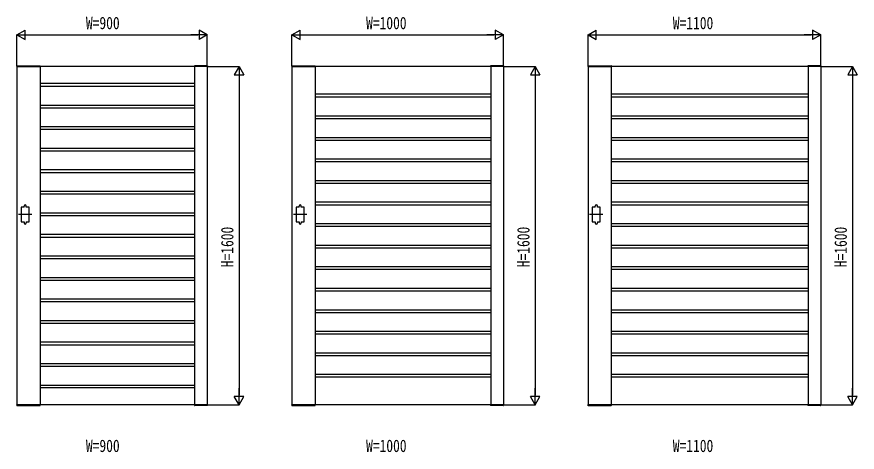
# Model space of a CAD drawing. Units: millimetres, scale not verified. Extents: x -8410 to 8410, y -5940 to 5940.
# Drawn here: x 390 to 4363, y -2074 to -15 of the extents above; entities that cross this region are included whole.
import ezdxf
from ezdxf.enums import TextEntityAlignment as Align

# ---------------------------------------------------------------- set-up
doc = ezdxf.new("R2010")
doc.units = ezdxf.units.MM
doc.header["$LTSCALE"] = 30
doc.layers.add('0-2_YKK_A1', color=4, linetype='Continuous')
doc.layers.add('0-3_YKK_D', color=6, linetype='Continuous')
doc.styles.add('ＭＳ ゴシック', font='')
doc.styles.get('ＭＳ ゴシック').set_extended_font_data('MS Gothic')

msp = doc.modelspace()

# ---------------------------------------------------------------- linework, layer by layer
at = {"layer": '0-2_YKK_A1'}
for p, q in [((389.67, -247.45), (389.54, -250)), ((389.54, -250), (500.54, -250)), ((390.04, -250), (390.04, -1850)), ((1290.04, -250), (390.04, -250)), ((390.67, -246.5), (499.4, -246.5)), ((500.04, -250), (500.04, -1850)), ((500.4, -247.45), (500.54, -250)), ((1229.67, -247.45), (1229.54, -250)), ((1290.54, -250), (1229.54, -250)), ((1230.04, -250), (1230.04, -1850)), ((1289.4, -246.5), (1230.67, -246.5)), ((1290.04, -250), (1290.04, -1850)), ((1290.4, -247.45), (1290.54, -250)), ((1689.67, -247.45), (1689.54, -250)), ((1689.54, -250), (1800.54, -250)), ((1690.04, -250), (1690.04, -1850)), ((2690.04, -250), (1690.04, -250)), ((1690.67, -246.5), (1799.4, -246.5)), ((1800.04, -250), (1800.04, -1850)), ((1800.4, -247.45), (1800.54, -250)), ((2629.67, -247.45), (2629.54, -250)), ((2690.54, -250), (2629.54, -250)), ((2630.04, -250), (2630.04, -1850)), ((2689.4, -246.5), (2630.67, -246.5)), ((2690.04, -250), (2690.04, -1850)), ((2690.4, -247.45), (2690.54, -250)), ((3089.67, -247.45), (3089.54, -250)), ((3089.54, -250), (3200.54, -250)), ((3090.04, -250), (3090.04, -1850)), ((4190.04, -250), (3090.04, -250)), ((3090.67, -246.5), (3199.4, -246.5)), ((3200.04, -250), (3200.04, -1850)), ((3200.4, -247.45), (3200.54, -250)), ((4129.67, -247.45), (4129.54, -250)), ((4190.54, -250), (4129.54, -250)), ((4130.04, -250), (4130.04, -1850)), ((4189.4, -246.5), (4130.67, -246.5)), ((4190.04, -250), (4190.04, -1850)), ((4190.4, -247.45), (4190.54, -250)), ((1230.04, -330), (500.04, -330)), ((500.04, -343.65), (1230.04, -343.15)), ((2630.04, -380), (1800.04, -380)), ((1800.04, -394.1), (2630.04, -394.1)), ((4130.04, -380), (3200.04, -380)), ((3200.04, -394.1), (4130.04, -394.1)), ((500.04, -432.15), (1230.04, -432.15)), ((500.04, -445.05), (1230.04, -445.05)), ((1800.04, -483.1), (2630.04, -483.1)), ((1800.04, -496), (2630.04, -496)), ((3200.04, -483.1), (4130.04, -483.1)), ((3200.04, -496), (4130.04, -496)), ((500.04, -534.05), (1230.04, -534.05)), ((500.04, -546.95), (1230.04, -546.95)), ((1800.04, -585), (2630.04, -585)), ((3200.04, -585), (4130.04, -585)), ((1800.04, -597.9), (2630.04, -597.9)), ((3200.04, -597.9), (4130.04, -597.9)), ((500.04, -635.95), (1230.04, -635.95)), ((500.04, -648.85), (1230.04, -648.85)), ((1800.04, -686.9), (2630.04, -686.9)), ((1800.04, -699.8), (2630.04, -699.8)), ((3200.04, -686.9), (4130.04, -686.9)), ((3200.04, -699.8), (4130.04, -699.8)), ((500.04, -737.85), (1230.04, -737.85)), ((500.04, -750.75), (1230.04, -750.75)), ((1800.04, -788.81), (2630.04, -788.81)), ((3200.04, -788.81), (4130.04, -788.81)), ((1800.04, -801.7), (2630.04, -801.7)), ((3200.04, -801.7), (4130.04, -801.7)), ((500.04, -839.76), (1230.04, -839.76)), ((500.04, -852.65), (1230.04, -852.65)), ((424.04, -915), (424.04, -910)), ((434.04, -915), (434.04, -910)), ((1724.04, -915), (1724.04, -910)), ((1734.04, -915), (1734.04, -910)), ((1800.04, -890.7), (2630.04, -890.7)), ((1800.04, -903.6), (2630.04, -903.6)), ((3124.04, -915), (3124.04, -910)), ((3134.04, -915), (3134.04, -910)), ((3200.04, -890.7), (4130.04, -890.7)), ((3200.04, -903.6), (4130.04, -903.6)), ((460.54, -950), (397.54, -950)), ((500.04, -941.65), (1230.04, -941.65)), ((1760.54, -950), (1697.54, -950)), ((3160.54, -950), (3097.54, -950)), ((424.04, -985), (424.04, -990)), ((434.04, -985), (434.04, -990)), ((500.04, -954.55), (1230.04, -954.55)), ((1724.04, -985), (1724.04, -990)), ((1734.04, -985), (1734.04, -990)), ((1800.04, -992.6), (2630.04, -992.6)), ((3124.04, -985), (3124.04, -990)), ((3134.04, -985), (3134.04, -990)), ((3200.04, -992.6), (4130.04, -992.6)), ((1800.04, -1005.5), (2630.04, -1005.5)), ((3200.04, -1005.5), (4130.04, -1005.5)), ((500.04, -1043.55), (1230.04, -1043.55)), ((500.04, -1056.45), (1230.04, -1056.45)), ((1800.04, -1094.5), (2630.04, -1094.5)), ((1800.04, -1107.4), (2630.04, -1107.4)), ((3200.04, -1094.5), (4130.04, -1094.5)), ((3200.04, -1107.4), (4130.04, -1107.4)), ((500.04, -1145.45), (1230.04, -1145.45)), ((500.04, -1158.35), (1230.04, -1158.35)), ((1800.04, -1196.4), (2630.04, -1196.4)), ((1800.04, -1209.3), (2630.04, -1209.3)), ((3200.04, -1196.4), (4130.04, -1196.4)), ((3200.04, -1209.3), (4130.04, -1209.3)), ((500.04, -1247.35), (1230.04, -1247.35)), ((500.04, -1260.25), (1230.04, -1260.25)), ((1800.04, -1298.3), (2630.04, -1298.3)), ((3200.04, -1298.3), (4130.04, -1298.3)), ((500.04, -1349.25), (1230.04, -1349.25)), ((1800.04, -1311.2), (2630.04, -1311.2)), ((3200.04, -1311.2), (4130.04, -1311.2)), ((500.04, -1362.15), (1230.04, -1362.15)), ((1800.04, -1400.2), (2630.04, -1400.2)), ((1800.04, -1413.1), (2630.04, -1413.1)), ((3200.04, -1400.2), (4130.04, -1400.2)), ((3200.04, -1413.1), (4130.04, -1413.1)), ((500.04, -1451.15), (1230.04, -1451.15)), ((500.04, -1464.05), (1230.04, -1464.05)), ((1800.04, -1502.1), (2630.04, -1502.1)), ((3200.04, -1502.1), (4130.04, -1502.1)), ((1800.04, -1515), (2630.04, -1515)), ((3200.04, -1515), (4130.04, -1515)), ((500.04, -1553.05), (1230.04, -1553.05)), ((500.04, -1565.95), (1230.04, -1565.95)), ((1800.04, -1604), (2630.04, -1604)), ((1800.04, -1616.9), (2630.04, -1616.9)), ((3200.04, -1604), (4130.04, -1604)), ((3200.04, -1616.9), (4130.04, -1616.9)), ((500.04, -1654.95), (1230.04, -1654.95)), ((500.04, -1667.85), (1230.04, -1667.85)), ((1800.04, -1705.9), (2630.04, -1705.9)), ((3200.04, -1705.9), (4130.04, -1705.9)), ((2630.04, -1720), (1800.04, -1720)), ((4130.04, -1720), (3200.04, -1720)), ((500.04, -1756.85), (1230.04, -1756.85)), ((1230.04, -1770), (500.04, -1770)), ((389.54, -1850), (500.54, -1850)), ((389.67, -1852.55), (389.54, -1850)), ((1290.04, -1850), (390.04, -1850)), ((390.67, -1853.5), (499.4, -1853.5)), ((500.4, -1852.55), (500.54, -1850)), ((1290.54, -1850), (1229.54, -1850)), ((1229.67, -1852.55), (1229.54, -1850)), ((1289.4, -1853.5), (1230.67, -1853.5)), ((1290.4, -1852.55), (1290.54, -1850)), ((1689.54, -1850), (1800.54, -1850)), ((1689.67, -1852.55), (1689.54, -1850)), ((2690.04, -1850), (1690.04, -1850)), ((1690.67, -1853.5), (1799.4, -1853.5)), ((1800.4, -1852.55), (1800.54, -1850)), ((2690.54, -1850), (2629.54, -1850)), ((2629.67, -1852.55), (2629.54, -1850)), ((2689.4, -1853.5), (2630.67, -1853.5)), ((2690.4, -1852.55), (2690.54, -1850)), ((3089.54, -1850), (3200.54, -1850)), ((3089.67, -1852.55), (3089.54, -1850)), ((4190.04, -1850), (3090.04, -1850)), ((3090.67, -1853.5), (3199.4, -1853.5)), ((3200.4, -1852.55), (3200.54, -1850)), ((4190.54, -1850), (4129.54, -1850)), ((4129.67, -1852.55), (4129.54, -1850)), ((4189.4, -1853.5), (4130.67, -1853.5)), ((4190.4, -1852.55), (4190.54, -1850))]:
    msp.add_line(p, q, dxfattribs=at)
for points in [[(424.04, -915), (410.04, -915), (410.04, -985), (424.04, -985)], [(434.04, -985), (448.04, -985), (448.04, -915), (434.04, -915)], [(1724.04, -915), (1710.04, -915), (1710.04, -985), (1724.04, -985)], [(1734.04, -985), (1748.04, -985), (1748.04, -915), (1734.04, -915)], [(3124.04, -915), (3110.04, -915), (3110.04, -985), (3124.04, -985)], [(3134.04, -985), (3148.04, -985), (3148.04, -915), (3134.04, -915)]]:
    msp.add_lwpolyline(points, dxfattribs=at)
for centre, radius, start, end in [((390.67, -247.5), 1, 90, 177), ((499.4, -247.5), 1, 3, 90), ((1230.67, -247.5), 1, 90, 177), ((1289.4, -247.5), 1, 3, 90), ((1690.67, -247.5), 1, 90, 177), ((1799.4, -247.5), 1, 3, 90), ((2630.67, -247.5), 1, 90, 177), ((2689.4, -247.5), 1, 3, 90), ((3090.67, -247.5), 1, 90, 177), ((3199.4, -247.5), 1, 3, 90), ((4130.67, -247.5), 1, 90, 177), ((4189.4, -247.5), 1, 3, 90), ((429.04, -910), 5, 0, 180), ((1729.04, -910), 5, 0, 180), ((3129.04, -910), 5, 0, 180), ((429.04, -990), 5, 180, 0), ((1729.04, -990), 5, 180, 0), ((3129.04, -990), 5, 180, 0), ((390.67, -1852.5), 1, 183, 270), ((499.4, -1852.5), 1, 270, 357), ((1230.67, -1852.5), 1, 183, 270), ((1289.4, -1852.5), 1, 270, 357), ((1690.67, -1852.5), 1, 183, 270), ((1799.4, -1852.5), 1, 270, 357), ((2630.67, -1852.5), 1, 183, 270), ((2689.4, -1852.5), 1, 270, 357), ((3090.67, -1852.5), 1, 183, 270), ((3199.4, -1852.5), 1, 270, 357), ((4130.67, -1852.5), 1, 183, 270), ((4189.4, -1852.5), 1, 270, 357)]:
    msp.add_arc(centre, radius, start, end, dxfattribs=at)
at = {"layer": '0-3_YKK_D'}
for p, q in [((390.04, -100), (429.01, -77.5)), ((429.01, -122.5), (429.01, -77.5)), ((1290.04, -100), (1251.06, -77.5)), ((1251.06, -77.5), (1251.06, -122.5)), ((1690.04, -100), (1729.01, -77.5)), ((1729.01, -122.5), (1729.01, -77.5)), ((2690.04, -100), (2651.06, -77.5)), ((2651.06, -77.5), (2651.06, -122.5)), ((3090.04, -100), (3129.01, -77.5)), ((3129.01, -122.5), (3129.01, -77.5)), ((4190.04, -100), (4151.06, -77.5)), ((4151.06, -77.5), (4151.06, -122.5)), ((390.04, -248), (390.04, -99)), ((390.04, -100), (429.01, -122.5)), ((390.04, -100), (467.98, -100)), ((435.04, -100), (1245.04, -100)), ((1290.04, -100), (1212.09, -100)), ((1290.04, -100), (1251.06, -122.5)), ((1290.04, -248), (1290.04, -99)), ((1690.04, -248), (1690.04, -99)), ((1690.04, -100), (1729.01, -122.5)), ((1690.04, -100), (1767.98, -100)), ((1735.04, -100), (2645.04, -100)), ((2690.04, -100), (2612.09, -100)), ((2690.04, -100), (2651.06, -122.5)), ((2690.04, -248), (2690.04, -99)), ((3090.04, -248), (3090.04, -99)), ((3090.04, -100), (3129.01, -122.5)), ((3090.04, -100), (3167.98, -100)), ((3135.04, -100), (4145.04, -100)), ((4190.04, -100), (4112.09, -100)), ((4190.04, -100), (4151.06, -122.5)), ((4190.04, -248), (4190.04, -99)), ((1292.04, -250), (1441.04, -250)), ((1440.04, -250), (1417.54, -288.97)), ((1440.04, -250), (1462.54, -288.97)), ((1440.04, -250), (1440.04, -327.94)), ((2692.04, -250), (2841.04, -250)), ((2840.04, -250), (2817.54, -288.97)), ((2840.04, -250), (2862.54, -288.97)), ((2840.04, -250), (2840.04, -327.94)), ((4192.04, -250), (4341.04, -250)), ((4340.04, -250), (4317.54, -288.97)), ((4340.04, -250), (4362.54, -288.97)), ((4340.04, -250), (4340.04, -327.94)), ((1417.54, -288.97), (1462.54, -288.97)), ((1440.04, -295), (1440.04, -1805)), ((2817.54, -288.97), (2862.54, -288.97)), ((2840.04, -295), (2840.04, -1805)), ((4317.54, -288.97), (4362.54, -288.97)), ((4340.04, -295), (4340.04, -1805)), ((1440.04, -1850), (1440.04, -1772.06)), ((2840.04, -1850), (2840.04, -1772.06)), ((4340.04, -1850), (4340.04, -1772.06)), ((1440.04, -1850), (1417.54, -1811.03)), ((1462.54, -1811.03), (1417.54, -1811.03)), ((1440.04, -1850), (1462.54, -1811.03)), ((2840.04, -1850), (2817.54, -1811.03)), ((2862.54, -1811.03), (2817.54, -1811.03)), ((2840.04, -1850), (2862.54, -1811.03)), ((4340.04, -1850), (4317.54, -1811.03)), ((4362.54, -1811.03), (4317.54, -1811.03)), ((4340.04, -1850), (4362.54, -1811.03)), ((1292.04, -1850), (1441.04, -1850)), ((2692.04, -1850), (2841.04, -1850)), ((4192.04, -1850), (4341.04, -1850))]:
    msp.add_line(p, q, dxfattribs=at)

# ---------------------------------------------------------------- texts
at = {"layer": '0-3_YKK_D', "style": 'ＭＳ ゴシック', "width": 0.8}
for s, p in [('W=900', (716.3, -91)), ('W=1000', (2040.7, -91)), ('W=1100', (3490.7, -91)), ('W=900', (716.3, -2091)), ('W=1000', (2040.7, -2091)), ('W=1100', (3490.7, -2091))]:
    msp.add_text(s, height=58.65, dxfattribs=at).set_placement(p, align=Align.BOTTOM_LEFT)
for p in [(1431.04, -1199.33), (2831.04, -1199.33), (4331.04, -1199.33)]:
    msp.add_text('H=1600', height=58.65, rotation=90, dxfattribs=at).set_placement(p, align=Align.BOTTOM_LEFT)

doc.saveas('drawing.dxf')
